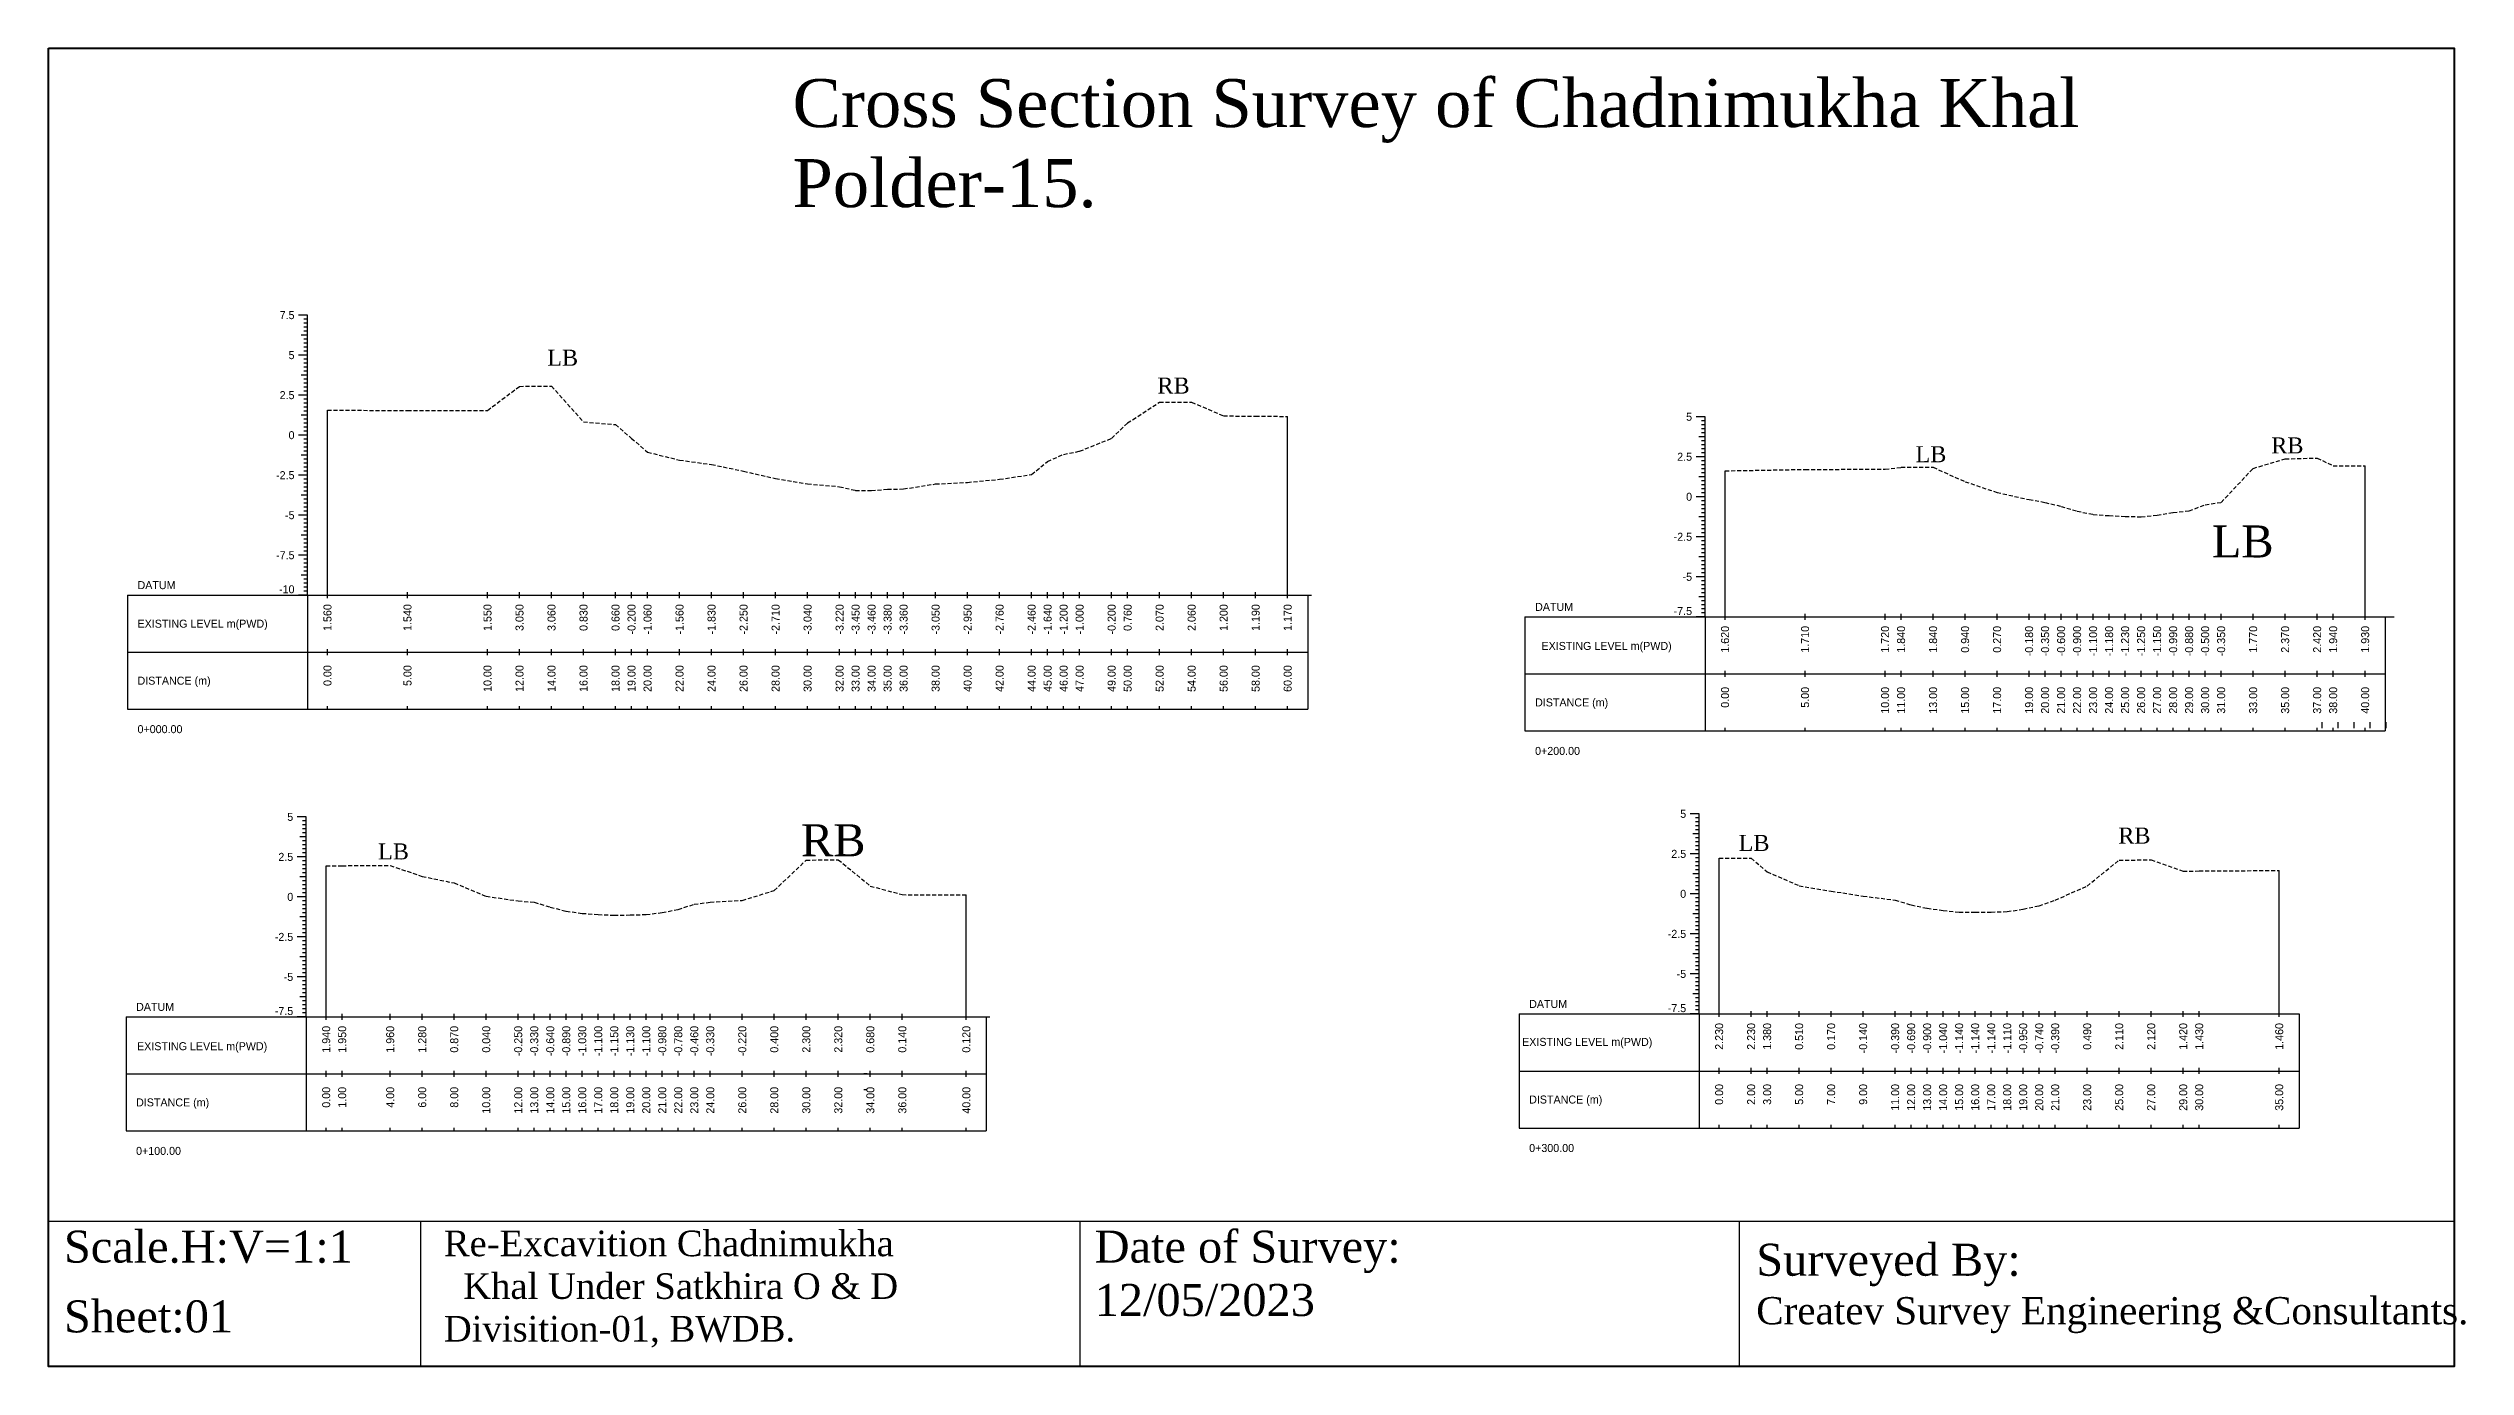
# Model space of a CAD drawing. Header units: inches. Extents: x 3247 to 4722, y -1199 to -293.
# Drawn here: x 3246.5 to 3397.6, y -781.3 to -698.9 of the extents above; entities that cross this region are included whole.
import ezdxf
from ezdxf.enums import TextEntityAlignment as Align

# ---------------------------------------------------------------- set-up
doc = ezdxf.new("R2010")
doc.units = ezdxf.units.IN
doc.header["$MEASUREMENT"] = 0
doc.linetypes.add('HIDDEN', pattern=[0.375, 0.25, -0.125])
doc.layers.add('CS_Drawing', color=7, linetype='Continuous')
doc.layers.add('GL', color=3, linetype='HIDDEN')
doc.styles.add('romans', font='romans.shx')

msp = doc.modelspace()

# ---------------------------------------------------------------- linework, layer by layer
at = {"color": 4, "lineweight": 40}
msp.add_lwpolyline([(3246.52, -698.93), (3396.86, -698.93), (3396.86, -781.3), (3246.52, -781.3)], close=True, dxfattribs=at)
for points in [[(3396.86, -698.93), (3396.86, -781.3)], [(3246.52, -772.22), (3396.86, -772.22)], [(3246.52, -772.22), (3246.52, -781.3)], [(3269.77, -772.22), (3269.77, -781.3)], [(3310.97, -772.22), (3310.97, -781.3)], [(3352.17, -772.22), (3352.17, -781.3)]]:
    msp.add_lwpolyline(points)
at = {"layer": 'CS_Drawing'}
for p, q in [((3262.71, -715.6), (3262.15, -715.6)), ((3262.71, -715.6), (3262.32, -715.6)), ((3262.71, -715.6), (3262.49, -715.6)), ((3262.71, -715.85), (3262.49, -715.85)), ((3262.71, -733.1), (3262.71, -715.6)), ((3262.71, -716.85), (3262.32, -716.85)), ((3262.71, -716.1), (3262.49, -716.1)), ((3262.71, -716.35), (3262.49, -716.35)), ((3262.71, -716.6), (3262.49, -716.6)), ((3262.71, -716.85), (3262.49, -716.85)), ((3262.71, -717.1), (3262.49, -717.1)), ((3262.71, -717.35), (3262.49, -717.35)), ((3262.71, -718.1), (3262.15, -718.1)), ((3262.71, -718.1), (3262.32, -718.1)), ((3262.71, -717.6), (3262.49, -717.6)), ((3262.71, -717.85), (3262.49, -717.85)), ((3262.71, -718.1), (3262.49, -718.1)), ((3262.71, -718.35), (3262.49, -718.35)), ((3262.71, -718.6), (3262.49, -718.6)), ((3262.71, -718.85), (3262.49, -718.85)), ((3262.71, -719.35), (3262.32, -719.35)), ((3262.71, -719.1), (3262.49, -719.1)), ((3262.71, -719.35), (3262.49, -719.35)), ((3262.71, -719.6), (3262.49, -719.6)), ((3262.71, -719.85), (3262.49, -719.85)), ((3262.71, -720.1), (3262.49, -720.1)), ((3262.71, -720.35), (3262.49, -720.35)), ((3262.71, -720.6), (3262.15, -720.6)), ((3262.71, -720.6), (3262.32, -720.6)), ((3262.71, -721.85), (3262.32, -721.85)), ((3262.71, -720.6), (3262.49, -720.6)), ((3262.71, -720.85), (3262.49, -720.85)), ((3262.71, -721.1), (3262.49, -721.1)), ((3262.71, -721.35), (3262.49, -721.35)), ((3262.71, -721.6), (3262.49, -721.6)), ((3262.71, -721.85), (3262.49, -721.85)), ((3263.96, -733.1), (3263.96, -721.54)), ((3323.96, -733.1), (3323.96, -721.93)), ((3350.04, -721.95), (3349.48, -721.95)), ((3350.04, -721.95), (3349.65, -721.95)), ((3350.04, -721.95), (3349.82, -721.95)), ((3350.04, -734.45), (3350.04, -721.95)), ((3262.71, -723.1), (3262.15, -723.1)), ((3262.71, -723.1), (3262.32, -723.1)), ((3262.71, -722.1), (3262.49, -722.1)), ((3262.71, -722.35), (3262.49, -722.35)), ((3262.71, -722.6), (3262.49, -722.6)), ((3262.71, -722.85), (3262.49, -722.85)), ((3262.71, -723.1), (3262.49, -723.1)), ((3262.71, -723.35), (3262.49, -723.35)), ((3350.04, -723.2), (3349.65, -723.2)), ((3350.04, -722.2), (3349.82, -722.2)), ((3350.04, -722.45), (3349.82, -722.45)), ((3350.04, -722.7), (3349.82, -722.7)), ((3350.04, -722.95), (3349.82, -722.95)), ((3350.04, -723.2), (3349.82, -723.2)), ((3350.04, -723.45), (3349.82, -723.45)), ((3262.71, -724.35), (3262.32, -724.35)), ((3262.71, -723.6), (3262.49, -723.6)), ((3262.71, -723.85), (3262.49, -723.85)), ((3262.71, -724.1), (3262.49, -724.1)), ((3262.71, -724.35), (3262.49, -724.35)), ((3262.71, -724.6), (3262.49, -724.6)), ((3262.71, -724.85), (3262.49, -724.85)), ((3350.04, -724.45), (3349.48, -724.45)), ((3350.04, -724.45), (3349.65, -724.45)), ((3350.04, -723.7), (3349.82, -723.7)), ((3350.04, -723.95), (3349.82, -723.95)), ((3350.04, -724.2), (3349.82, -724.2)), ((3350.04, -724.45), (3349.82, -724.45)), ((3350.04, -724.7), (3349.82, -724.7)), ((3350.04, -724.95), (3349.82, -724.95)), ((3391.29, -734.45), (3391.29, -725.02)), ((3262.71, -725.6), (3262.15, -725.6)), ((3262.71, -725.6), (3262.32, -725.6)), ((3262.71, -725.1), (3262.49, -725.1)), ((3262.71, -725.35), (3262.49, -725.35)), ((3262.71, -725.6), (3262.49, -725.6)), ((3262.71, -725.85), (3262.49, -725.85)), ((3262.71, -726.1), (3262.49, -726.1)), ((3262.71, -726.35), (3262.49, -726.35)), ((3350.04, -725.7), (3349.65, -725.7)), ((3350.04, -725.2), (3349.82, -725.2)), ((3350.04, -725.45), (3349.82, -725.45)), ((3350.04, -725.7), (3349.82, -725.7)), ((3350.04, -725.95), (3349.82, -725.95)), ((3350.04, -726.2), (3349.82, -726.2)), ((3350.04, -726.45), (3349.82, -726.45)), ((3351.29, -734.45), (3351.29, -725.33)), ((3262.71, -726.85), (3262.32, -726.85)), ((3262.71, -726.6), (3262.49, -726.6)), ((3262.71, -726.85), (3262.49, -726.85)), ((3262.71, -727.1), (3262.49, -727.1)), ((3262.71, -727.35), (3262.49, -727.35)), ((3262.71, -727.6), (3262.49, -727.6)), ((3262.71, -727.85), (3262.49, -727.85)), ((3350.04, -726.95), (3349.48, -726.95)), ((3350.04, -726.95), (3349.65, -726.95)), ((3350.04, -726.7), (3349.82, -726.7)), ((3350.04, -726.95), (3349.82, -726.95)), ((3350.04, -727.2), (3349.82, -727.2)), ((3350.04, -727.45), (3349.82, -727.45)), ((3350.04, -727.7), (3349.82, -727.7)), ((3350.04, -727.95), (3349.82, -727.95)), ((3262.71, -728.1), (3262.15, -728.1)), ((3262.71, -728.1), (3262.32, -728.1)), ((3262.71, -729.35), (3262.32, -729.35)), ((3262.71, -728.1), (3262.49, -728.1)), ((3262.71, -728.35), (3262.49, -728.35)), ((3262.71, -728.6), (3262.49, -728.6)), ((3262.71, -728.85), (3262.49, -728.85)), ((3262.71, -729.1), (3262.49, -729.1)), ((3262.71, -729.35), (3262.49, -729.35)), ((3350.04, -729.45), (3349.48, -729.45)), ((3350.04, -728.2), (3349.65, -728.2)), ((3350.04, -729.45), (3349.65, -729.45)), ((3350.04, -728.2), (3349.82, -728.2)), ((3350.04, -728.45), (3349.82, -728.45)), ((3350.04, -728.7), (3349.82, -728.7)), ((3350.04, -728.95), (3349.82, -728.95)), ((3350.04, -729.2), (3349.82, -729.2)), ((3350.04, -729.45), (3349.82, -729.45)), ((3262.71, -730.6), (3262.15, -730.6)), ((3262.71, -730.6), (3262.32, -730.6)), ((3262.71, -729.6), (3262.49, -729.6)), ((3262.71, -729.85), (3262.49, -729.85)), ((3262.71, -730.1), (3262.49, -730.1)), ((3262.71, -730.35), (3262.49, -730.35)), ((3262.71, -730.6), (3262.49, -730.6)), ((3262.71, -730.85), (3262.49, -730.85)), ((3350.04, -730.7), (3349.65, -730.7)), ((3350.04, -729.7), (3349.82, -729.7)), ((3350.04, -729.95), (3349.82, -729.95)), ((3350.04, -730.2), (3349.82, -730.2)), ((3350.04, -730.45), (3349.82, -730.45)), ((3350.04, -730.7), (3349.82, -730.7)), ((3350.04, -730.95), (3349.82, -730.95)), ((3262.71, -731.85), (3262.32, -731.85)), ((3262.71, -731.1), (3262.49, -731.1)), ((3262.71, -731.35), (3262.49, -731.35)), ((3262.71, -731.6), (3262.49, -731.6)), ((3262.71, -731.85), (3262.49, -731.85)), ((3262.71, -732.1), (3262.49, -732.1)), ((3262.71, -732.35), (3262.49, -732.35)), ((3262.71, -732.6), (3262.49, -732.6)), ((3350.04, -731.95), (3349.48, -731.95)), ((3350.04, -731.95), (3349.65, -731.95)), ((3350.04, -731.2), (3349.82, -731.2)), ((3350.04, -731.45), (3349.82, -731.45)), ((3350.04, -731.7), (3349.82, -731.7)), ((3350.04, -731.95), (3349.82, -731.95)), ((3350.04, -732.2), (3349.82, -732.2)), ((3350.04, -732.45), (3349.82, -732.45)), ((3251.46, -733.1), (3262.71, -733.1)), ((3251.46, -733.1), (3251.46, -740.22)), ((3262.71, -733.1), (3262.15, -733.1)), ((3262.71, -733.1), (3262.32, -733.1)), ((3262.71, -732.85), (3262.49, -732.85)), ((3262.71, -733.1), (3262.49, -733.1)), ((3262.71, -733.1), (3325.21, -733.1)), ((3262.71, -733.1), (3262.71, -740.22)), ((3263.96, -733.28), (3263.96, -732.91)), ((3268.96, -733.28), (3268.96, -732.91)), ((3273.96, -733.28), (3273.96, -732.91)), ((3275.96, -733.28), (3275.96, -732.91)), ((3277.96, -733.28), (3277.96, -732.91)), ((3279.96, -733.28), (3279.96, -732.91)), ((3281.96, -733.28), (3281.96, -732.91)), ((3282.96, -733.28), (3282.96, -732.91)), ((3283.96, -733.28), (3283.96, -732.91)), ((3285.96, -733.28), (3285.96, -732.91)), ((3287.96, -733.28), (3287.96, -732.91)), ((3289.96, -733.28), (3289.96, -732.91)), ((3291.96, -733.28), (3291.96, -732.91)), ((3293.96, -733.28), (3293.96, -732.91)), ((3295.96, -733.28), (3295.96, -732.91)), ((3296.96, -733.28), (3296.96, -732.91)), ((3297.96, -733.28), (3297.96, -732.91)), ((3298.96, -733.28), (3298.96, -732.91)), ((3299.96, -733.28), (3299.96, -732.91)), ((3301.96, -733.28), (3301.96, -732.91)), ((3303.96, -733.28), (3303.96, -732.91)), ((3305.96, -733.28), (3305.96, -732.91)), ((3307.96, -733.28), (3307.96, -732.91)), ((3308.96, -733.28), (3308.96, -732.91)), ((3309.96, -733.28), (3309.96, -732.91)), ((3310.96, -733.28), (3310.96, -732.91)), ((3312.96, -733.28), (3312.96, -732.91)), ((3313.96, -733.28), (3313.96, -732.91)), ((3315.96, -733.28), (3315.96, -732.91)), ((3317.96, -733.28), (3317.96, -732.91)), ((3319.96, -733.28), (3319.96, -732.91)), ((3321.96, -733.28), (3321.96, -732.91)), ((3323.96, -733.28), (3323.96, -732.91)), ((3325.21, -733.1), (3325.44, -733.1)), ((3325.21, -733.1), (3325.21, -740.22)), ((3350.04, -733.2), (3349.65, -733.2)), ((3350.04, -732.7), (3349.82, -732.7)), ((3350.04, -732.95), (3349.82, -732.95)), ((3350.04, -733.2), (3349.82, -733.2)), ((3350.04, -733.45), (3349.82, -733.45)), ((3350.04, -733.7), (3349.82, -733.7)), ((3350.04, -733.95), (3349.82, -733.95)), ((3338.79, -734.45), (3350.04, -734.45)), ((3338.79, -734.45), (3338.79, -741.58)), ((3350.04, -734.45), (3349.48, -734.45)), ((3350.04, -734.45), (3349.65, -734.45)), ((3350.04, -734.2), (3349.82, -734.2)), ((3350.04, -734.45), (3349.82, -734.45)), ((3350.04, -734.45), (3392.54, -734.45)), ((3350.04, -734.45), (3350.04, -741.58)), ((3351.29, -734.64), (3351.29, -734.27)), ((3356.29, -734.64), (3356.29, -734.27)), ((3361.29, -734.64), (3361.29, -734.27)), ((3362.29, -734.64), (3362.29, -734.27)), ((3364.29, -734.64), (3364.29, -734.27)), ((3366.29, -734.64), (3366.29, -734.27)), ((3368.29, -734.64), (3368.29, -734.27)), ((3370.29, -734.64), (3370.29, -734.27)), ((3371.29, -734.64), (3371.29, -734.27)), ((3372.29, -734.64), (3372.29, -734.27)), ((3373.29, -734.64), (3373.29, -734.27)), ((3374.29, -734.64), (3374.29, -734.27)), ((3375.29, -734.64), (3375.29, -734.27)), ((3376.29, -734.64), (3376.29, -734.27)), ((3377.29, -734.64), (3377.29, -734.27)), ((3378.29, -734.64), (3378.29, -734.27)), ((3379.29, -734.64), (3379.29, -734.27)), ((3380.29, -734.64), (3380.29, -734.27)), ((3381.29, -734.64), (3381.29, -734.27)), ((3382.29, -734.64), (3382.29, -734.27)), ((3384.29, -734.64), (3384.29, -734.27)), ((3386.29, -734.64), (3386.29, -734.27)), ((3388.29, -734.64), (3388.29, -734.27)), ((3389.29, -734.64), (3389.29, -734.27)), ((3391.29, -734.64), (3391.29, -734.27)), ((3392.54, -734.45), (3393.11, -734.45)), ((3392.54, -734.45), (3392.94, -734.45)), ((3392.54, -734.45), (3392.77, -734.45)), ((3392.54, -734.45), (3392.54, -741.58)), ((3251.46, -736.66), (3262.71, -736.66)), ((3262.71, -736.66), (3325.21, -736.66)), ((3262.71, -736.66), (3325.21, -736.66)), ((3263.96, -736.85), (3263.96, -736.47)), ((3268.96, -736.85), (3268.96, -736.47)), ((3273.96, -736.85), (3273.96, -736.47)), ((3275.96, -736.85), (3275.96, -736.47)), ((3277.96, -736.85), (3277.96, -736.47)), ((3279.96, -736.85), (3279.96, -736.47)), ((3281.96, -736.85), (3281.96, -736.47)), ((3282.96, -736.85), (3282.96, -736.47)), ((3283.96, -736.85), (3283.96, -736.47)), ((3285.96, -736.85), (3285.96, -736.47)), ((3287.96, -736.85), (3287.96, -736.47)), ((3289.96, -736.85), (3289.96, -736.47)), ((3291.96, -736.85), (3291.96, -736.47)), ((3293.96, -736.85), (3293.96, -736.47)), ((3295.96, -736.85), (3295.96, -736.47)), ((3296.96, -736.85), (3296.96, -736.47)), ((3297.96, -736.85), (3297.96, -736.47)), ((3298.96, -736.85), (3298.96, -736.47)), ((3299.96, -736.85), (3299.96, -736.47)), ((3301.96, -736.85), (3301.96, -736.47)), ((3303.96, -736.85), (3303.96, -736.47)), ((3305.96, -736.85), (3305.96, -736.47)), ((3307.96, -736.85), (3307.96, -736.47)), ((3308.96, -736.85), (3308.96, -736.47)), ((3309.96, -736.85), (3309.96, -736.47)), ((3310.96, -736.85), (3310.96, -736.47)), ((3312.96, -736.85), (3312.96, -736.47)), ((3313.96, -736.85), (3313.96, -736.47)), ((3315.96, -736.85), (3315.96, -736.47)), ((3317.96, -736.85), (3317.96, -736.47)), ((3319.96, -736.85), (3319.96, -736.47)), ((3321.96, -736.85), (3321.96, -736.47)), ((3323.96, -736.85), (3323.96, -736.47)), ((3338.79, -738.02), (3350.04, -738.02)), ((3350.04, -738.02), (3392.54, -738.02)), ((3350.04, -738.02), (3392.54, -738.02)), ((3351.29, -738.2), (3351.29, -737.83)), ((3356.29, -738.2), (3356.29, -737.83)), ((3361.29, -738.2), (3361.29, -737.83)), ((3362.29, -738.2), (3362.29, -737.83)), ((3364.29, -738.2), (3364.29, -737.83)), ((3366.29, -738.2), (3366.29, -737.83)), ((3368.29, -738.2), (3368.29, -737.83)), ((3370.29, -738.2), (3370.29, -737.83)), ((3371.29, -738.2), (3371.29, -737.83)), ((3372.29, -738.2), (3372.29, -737.83)), ((3373.29, -738.2), (3373.29, -737.83)), ((3374.29, -738.2), (3374.29, -737.83)), ((3375.29, -738.2), (3375.29, -737.83)), ((3376.29, -738.2), (3376.29, -737.83)), ((3377.29, -738.2), (3377.29, -737.83)), ((3378.29, -738.2), (3378.29, -737.83)), ((3379.29, -738.2), (3379.29, -737.83)), ((3380.29, -738.2), (3380.29, -737.83)), ((3381.29, -738.2), (3381.29, -737.83)), ((3382.29, -738.2), (3382.29, -737.83)), ((3384.29, -738.2), (3384.29, -737.83)), ((3386.29, -738.2), (3386.29, -737.83)), ((3388.29, -738.2), (3388.29, -737.83)), ((3389.29, -738.2), (3389.29, -737.83)), ((3391.29, -738.2), (3391.29, -737.83)), ((3263.96, -740.22), (3263.96, -740.03)), ((3268.96, -740.22), (3268.96, -740.03)), ((3273.96, -740.22), (3273.96, -740.03)), ((3275.96, -740.22), (3275.96, -740.03)), ((3277.96, -740.22), (3277.96, -740.03)), ((3279.96, -740.22), (3279.96, -740.03)), ((3281.96, -740.22), (3281.96, -740.03)), ((3282.96, -740.22), (3282.96, -740.03)), ((3283.96, -740.22), (3283.96, -740.03)), ((3285.96, -740.22), (3285.96, -740.03)), ((3287.96, -740.22), (3287.96, -740.03)), ((3289.96, -740.22), (3289.96, -740.03)), ((3291.96, -740.22), (3291.96, -740.03)), ((3293.96, -740.22), (3293.96, -740.03)), ((3295.96, -740.22), (3295.96, -740.03)), ((3296.96, -740.22), (3296.96, -740.03)), ((3297.96, -740.22), (3297.96, -740.03)), ((3298.96, -740.22), (3298.96, -740.03)), ((3299.96, -740.22), (3299.96, -740.03)), ((3301.96, -740.22), (3301.96, -740.03)), ((3303.96, -740.22), (3303.96, -740.03)), ((3305.96, -740.22), (3305.96, -740.03)), ((3307.96, -740.22), (3307.96, -740.03)), ((3308.96, -740.22), (3308.96, -740.03)), ((3309.96, -740.22), (3309.96, -740.03)), ((3310.96, -740.22), (3310.96, -740.03)), ((3312.96, -740.22), (3312.96, -740.03)), ((3313.96, -740.22), (3313.96, -740.03)), ((3315.96, -740.22), (3315.96, -740.03)), ((3317.96, -740.22), (3317.96, -740.03)), ((3319.96, -740.22), (3319.96, -740.03)), ((3321.96, -740.22), (3321.96, -740.03)), ((3323.96, -740.22), (3323.96, -740.03)), ((3251.46, -740.22), (3262.71, -740.22)), ((3262.71, -740.22), (3325.21, -740.22)), ((3338.79, -741.58), (3350.04, -741.58)), ((3350.04, -741.58), (3392.54, -741.58)), ((3351.29, -741.58), (3351.29, -741.39)), ((3356.29, -741.58), (3356.29, -741.39)), ((3361.29, -741.58), (3361.29, -741.39)), ((3362.29, -741.58), (3362.29, -741.39)), ((3364.29, -741.58), (3364.29, -741.39)), ((3366.29, -741.58), (3366.29, -741.39)), ((3368.29, -741.58), (3368.29, -741.39)), ((3370.29, -741.58), (3370.29, -741.39)), ((3371.29, -741.58), (3371.29, -741.39)), ((3372.29, -741.58), (3372.29, -741.39)), ((3373.29, -741.58), (3373.29, -741.39)), ((3374.29, -741.58), (3374.29, -741.39)), ((3375.29, -741.58), (3375.29, -741.39)), ((3376.29, -741.58), (3376.29, -741.39)), ((3377.29, -741.58), (3377.29, -741.39)), ((3378.29, -741.58), (3378.29, -741.39)), ((3379.29, -741.58), (3379.29, -741.39)), ((3380.29, -741.58), (3380.29, -741.39)), ((3381.29, -741.58), (3381.29, -741.39)), ((3382.29, -741.58), (3382.29, -741.39)), ((3384.29, -741.58), (3384.29, -741.39)), ((3386.29, -741.58), (3386.29, -741.39)), ((3388.29, -741.58), (3388.29, -741.39)), ((3388.6, -741.4), (3388.6, -741.03)), ((3389.29, -741.58), (3389.29, -741.39)), ((3389.6, -741.4), (3389.6, -741.03)), ((3390.6, -741.4), (3390.6, -741.03)), ((3391.29, -741.58), (3391.29, -741.39)), ((3391.6, -741.4), (3391.6, -741.03)), ((3392.6, -741.4), (3392.6, -741.03)), ((3262.63, -746.95), (3262.07, -746.95)), ((3262.63, -746.95), (3262.23, -746.95)), ((3262.63, -746.95), (3262.4, -746.95)), ((3262.63, -747.2), (3262.4, -747.2)), ((3262.63, -747.45), (3262.4, -747.45)), ((3262.63, -747.7), (3262.4, -747.7)), ((3262.63, -759.45), (3262.63, -746.95)), ((3349.67, -746.76), (3349.11, -746.76)), ((3349.67, -746.76), (3349.28, -746.76)), ((3349.67, -746.76), (3349.45, -746.76)), ((3349.67, -747.01), (3349.45, -747.01)), ((3349.67, -747.26), (3349.45, -747.26)), ((3349.67, -747.51), (3349.45, -747.51)), ((3349.67, -759.26), (3349.67, -746.76)), ((3262.63, -748.2), (3262.23, -748.2)), ((3262.63, -747.95), (3262.4, -747.95)), ((3262.63, -748.2), (3262.4, -748.2)), ((3262.63, -748.45), (3262.4, -748.45)), ((3262.63, -748.7), (3262.4, -748.7)), ((3262.63, -748.95), (3262.4, -748.95)), ((3262.63, -749.2), (3262.4, -749.2)), ((3349.67, -748.01), (3349.28, -748.01)), ((3349.67, -747.76), (3349.45, -747.76)), ((3349.67, -748.01), (3349.45, -748.01)), ((3349.67, -748.26), (3349.45, -748.26)), ((3349.67, -748.51), (3349.45, -748.51)), ((3349.67, -748.76), (3349.45, -748.76)), ((3349.67, -749.01), (3349.45, -749.01)), ((3262.63, -749.45), (3262.07, -749.45)), ((3262.63, -749.45), (3262.23, -749.45)), ((3262.63, -750.7), (3262.23, -750.7)), ((3262.63, -749.45), (3262.4, -749.45)), ((3262.63, -749.7), (3262.4, -749.7)), ((3262.63, -749.95), (3262.4, -749.95)), ((3262.63, -750.2), (3262.4, -750.2)), ((3262.63, -750.45), (3262.4, -750.45)), ((3262.63, -750.7), (3262.4, -750.7)), ((3263.88, -759.45), (3263.88, -750.01)), ((3349.67, -749.26), (3349.11, -749.26)), ((3349.67, -749.26), (3349.28, -749.26)), ((3349.67, -750.51), (3349.28, -750.51)), ((3349.67, -749.26), (3349.45, -749.26)), ((3349.67, -749.51), (3349.45, -749.51)), ((3349.67, -749.76), (3349.45, -749.76)), ((3349.67, -750.01), (3349.45, -750.01)), ((3349.67, -750.26), (3349.45, -750.26)), ((3349.67, -750.51), (3349.45, -750.51)), ((3350.92, -759.26), (3350.92, -749.53)), ((3385.92, -759.26), (3385.92, -750.3)), ((3262.63, -751.95), (3262.07, -751.95)), ((3262.63, -751.95), (3262.23, -751.95)), ((3262.63, -750.95), (3262.4, -750.95)), ((3262.63, -751.2), (3262.4, -751.2)), ((3262.63, -751.45), (3262.4, -751.45)), ((3262.63, -751.7), (3262.4, -751.7)), ((3262.63, -751.95), (3262.4, -751.95)), ((3262.63, -752.2), (3262.4, -752.2)), ((3303.88, -759.45), (3303.88, -751.83)), ((3349.67, -751.76), (3349.11, -751.76)), ((3349.67, -751.76), (3349.28, -751.76)), ((3349.67, -750.76), (3349.45, -750.76)), ((3349.67, -751.01), (3349.45, -751.01)), ((3349.67, -751.26), (3349.45, -751.26)), ((3349.67, -751.51), (3349.45, -751.51)), ((3349.67, -751.76), (3349.45, -751.76)), ((3349.67, -752.01), (3349.45, -752.01)), ((3262.63, -753.2), (3262.23, -753.2)), ((3262.63, -752.45), (3262.4, -752.45)), ((3262.63, -752.7), (3262.4, -752.7)), ((3262.63, -752.95), (3262.4, -752.95)), ((3262.63, -753.2), (3262.4, -753.2)), ((3262.63, -753.45), (3262.4, -753.45)), ((3262.63, -753.7), (3262.4, -753.7)), ((3349.67, -753.01), (3349.28, -753.01)), ((3349.67, -752.26), (3349.45, -752.26)), ((3349.67, -752.51), (3349.45, -752.51)), ((3349.67, -752.76), (3349.45, -752.76)), ((3349.67, -753.01), (3349.45, -753.01)), ((3349.67, -753.26), (3349.45, -753.26)), ((3349.67, -753.51), (3349.45, -753.51)), ((3262.63, -754.45), (3262.07, -754.45)), ((3262.63, -754.45), (3262.23, -754.45)), ((3262.63, -753.95), (3262.4, -753.95)), ((3262.63, -754.2), (3262.4, -754.2)), ((3262.63, -754.45), (3262.4, -754.45)), ((3262.63, -754.7), (3262.4, -754.7)), ((3262.63, -754.95), (3262.4, -754.95)), ((3262.63, -755.2), (3262.4, -755.2)), ((3349.67, -754.26), (3349.11, -754.26)), ((3349.67, -754.26), (3349.28, -754.26)), ((3349.67, -753.76), (3349.45, -753.76)), ((3349.67, -754.01), (3349.45, -754.01)), ((3349.67, -754.26), (3349.45, -754.26)), ((3349.67, -754.51), (3349.45, -754.51)), ((3349.67, -754.76), (3349.45, -754.76)), ((3349.67, -755.01), (3349.45, -755.01)), ((3262.63, -755.7), (3262.23, -755.7)), ((3262.63, -755.45), (3262.4, -755.45)), ((3262.63, -755.7), (3262.4, -755.7)), ((3262.63, -755.95), (3262.4, -755.95)), ((3262.63, -756.2), (3262.4, -756.2)), ((3262.63, -756.45), (3262.4, -756.45)), ((3262.63, -756.7), (3262.4, -756.7)), ((3349.67, -756.76), (3349.11, -756.76)), ((3349.67, -755.51), (3349.28, -755.51)), ((3349.67, -756.76), (3349.28, -756.76)), ((3349.67, -755.26), (3349.45, -755.26)), ((3349.67, -755.51), (3349.45, -755.51)), ((3349.67, -755.76), (3349.45, -755.76)), ((3349.67, -756.01), (3349.45, -756.01)), ((3349.67, -756.26), (3349.45, -756.26)), ((3349.67, -756.51), (3349.45, -756.51)), ((3349.67, -756.76), (3349.45, -756.76)), ((3262.63, -756.95), (3262.07, -756.95)), ((3262.63, -756.95), (3262.23, -756.95)), ((3262.63, -758.2), (3262.23, -758.2)), ((3262.63, -756.95), (3262.4, -756.95)), ((3262.63, -757.2), (3262.4, -757.2)), ((3262.63, -757.45), (3262.4, -757.45)), ((3262.63, -757.7), (3262.4, -757.7)), ((3262.63, -757.95), (3262.4, -757.95)), ((3262.63, -758.2), (3262.4, -758.2)), ((3349.67, -758.01), (3349.28, -758.01)), ((3349.67, -757.01), (3349.45, -757.01)), ((3349.67, -757.26), (3349.45, -757.26)), ((3349.67, -757.51), (3349.45, -757.51)), ((3349.67, -757.76), (3349.45, -757.76)), ((3349.67, -758.01), (3349.45, -758.01)), ((3349.67, -758.26), (3349.45, -758.26)), ((3251.38, -759.45), (3262.63, -759.45)), ((3251.38, -759.45), (3251.38, -766.57)), ((3262.63, -759.45), (3262.07, -759.45)), ((3262.63, -759.45), (3262.23, -759.45)), ((3262.63, -758.45), (3262.4, -758.45)), ((3262.63, -758.7), (3262.4, -758.7)), ((3262.63, -758.95), (3262.4, -758.95)), ((3262.63, -759.2), (3262.4, -759.2)), ((3262.63, -759.45), (3262.4, -759.45)), ((3262.63, -759.45), (3305.13, -759.45)), ((3262.63, -759.45), (3262.63, -766.57)), ((3263.88, -759.63), (3263.88, -759.26)), ((3264.88, -759.63), (3264.88, -759.26)), ((3267.88, -759.63), (3267.88, -759.26)), ((3269.88, -759.63), (3269.88, -759.26)), ((3271.88, -759.63), (3271.88, -759.26)), ((3273.88, -759.63), (3273.88, -759.26)), ((3275.88, -759.63), (3275.88, -759.26)), ((3276.88, -759.63), (3276.88, -759.26)), ((3277.88, -759.63), (3277.88, -759.26)), ((3278.88, -759.63), (3278.88, -759.26)), ((3279.88, -759.63), (3279.88, -759.26)), ((3280.88, -759.63), (3280.88, -759.26)), ((3281.88, -759.63), (3281.88, -759.26)), ((3282.88, -759.63), (3282.88, -759.26)), ((3283.88, -759.63), (3283.88, -759.26)), ((3284.88, -759.63), (3284.88, -759.26)), ((3285.88, -759.63), (3285.88, -759.26)), ((3286.88, -759.63), (3286.88, -759.26)), ((3287.88, -759.63), (3287.88, -759.26)), ((3289.88, -759.63), (3289.88, -759.26)), ((3291.88, -759.63), (3291.88, -759.26)), ((3293.88, -759.63), (3293.88, -759.26)), ((3295.88, -759.63), (3295.88, -759.26)), ((3297.88, -759.63), (3297.88, -759.26)), ((3299.88, -759.63), (3299.88, -759.26)), ((3303.88, -759.63), (3303.88, -759.26)), ((3305.13, -759.45), (3305.35, -759.45)), ((3305.13, -759.45), (3305.13, -766.57)), ((3338.42, -759.26), (3349.67, -759.26)), ((3338.42, -759.26), (3338.42, -766.39)), ((3349.67, -759.26), (3349.11, -759.26)), ((3349.67, -759.26), (3349.28, -759.26)), ((3349.67, -758.51), (3349.45, -758.51)), ((3349.67, -758.76), (3349.45, -758.76)), ((3349.67, -759.01), (3349.45, -759.01)), ((3349.67, -759.26), (3349.45, -759.26)), ((3349.67, -759.26), (3387.17, -759.26)), ((3349.67, -759.26), (3349.67, -766.39)), ((3350.92, -759.45), (3350.92, -759.08)), ((3352.92, -759.45), (3352.92, -759.08)), ((3353.92, -759.45), (3353.92, -759.08)), ((3355.92, -759.45), (3355.92, -759.08)), ((3357.92, -759.45), (3357.92, -759.08)), ((3359.92, -759.45), (3359.92, -759.08)), ((3361.92, -759.45), (3361.92, -759.08)), ((3362.92, -759.45), (3362.92, -759.08)), ((3363.92, -759.45), (3363.92, -759.08)), ((3364.92, -759.45), (3364.92, -759.08)), ((3365.92, -759.45), (3365.92, -759.08)), ((3366.92, -759.45), (3366.92, -759.08)), ((3367.92, -759.45), (3367.92, -759.08)), ((3368.92, -759.45), (3368.92, -759.08)), ((3369.92, -759.45), (3369.92, -759.08)), ((3370.92, -759.45), (3370.92, -759.08)), ((3371.92, -759.45), (3371.92, -759.08)), ((3373.92, -759.45), (3373.92, -759.08)), ((3375.92, -759.45), (3375.92, -759.08)), ((3377.92, -759.45), (3377.92, -759.08)), ((3379.92, -759.45), (3379.92, -759.08)), ((3380.92, -759.45), (3380.92, -759.08)), ((3385.92, -759.45), (3385.92, -759.08)), ((3387.17, -759.26), (3387.17, -766.39)), ((3350.92, -763.01), (3350.92, -762.64)), ((3352.92, -763.01), (3352.92, -762.64)), ((3353.92, -763.01), (3353.92, -762.64)), ((3355.92, -763.01), (3355.92, -762.64)), ((3357.92, -763.01), (3357.92, -762.64)), ((3359.92, -763.01), (3359.92, -762.64)), ((3361.92, -763.01), (3361.92, -762.64)), ((3362.92, -763.01), (3362.92, -762.64)), ((3363.92, -763.01), (3363.92, -762.64)), ((3364.92, -763.01), (3364.92, -762.64)), ((3365.92, -763.01), (3365.92, -762.64)), ((3366.92, -763.01), (3366.92, -762.64)), ((3367.92, -763.01), (3367.92, -762.64)), ((3368.92, -763.01), (3368.92, -762.64)), ((3369.92, -763.01), (3369.92, -762.64)), ((3370.92, -763.01), (3370.92, -762.64)), ((3371.92, -763.01), (3371.92, -762.64)), ((3373.92, -763.01), (3373.92, -762.64)), ((3375.92, -763.01), (3375.92, -762.64)), ((3377.92, -763.01), (3377.92, -762.64)), ((3379.92, -763.01), (3379.92, -762.64)), ((3380.92, -763.01), (3380.92, -762.64)), ((3385.92, -763.01), (3385.92, -762.64)), ((3251.38, -763.01), (3262.63, -763.01)), ((3262.63, -763.01), (3305.13, -763.01)), ((3262.63, -763.01), (3305.13, -763.01)), ((3263.88, -763.2), (3263.88, -762.82)), ((3264.88, -763.2), (3264.88, -762.82)), ((3267.88, -763.2), (3267.88, -762.82)), ((3269.88, -763.2), (3269.88, -762.82)), ((3271.88, -763.2), (3271.88, -762.82)), ((3273.88, -763.2), (3273.88, -762.82)), ((3275.88, -763.2), (3275.88, -762.82)), ((3276.88, -763.2), (3276.88, -762.82)), ((3277.88, -763.2), (3277.88, -762.82)), ((3278.88, -763.2), (3278.88, -762.82)), ((3279.88, -763.2), (3279.88, -762.82)), ((3280.88, -763.2), (3280.88, -762.82)), ((3281.88, -763.2), (3281.88, -762.82)), ((3282.88, -763.2), (3282.88, -762.82)), ((3283.88, -763.2), (3283.88, -762.82)), ((3284.88, -763.2), (3284.88, -762.82)), ((3285.88, -763.2), (3285.88, -762.82)), ((3286.88, -763.2), (3286.88, -762.82)), ((3287.88, -763.2), (3287.88, -762.82)), ((3289.88, -763.2), (3289.88, -762.82)), ((3291.88, -763.2), (3291.88, -762.82)), ((3293.88, -763.2), (3293.88, -762.82)), ((3295.88, -763.2), (3295.88, -762.82)), ((3297.69, -763.01), (3297.47, -763.01)), ((3297.69, -764.01), (3297.47, -764.01)), ((3297.88, -763.2), (3297.88, -762.82)), ((3299.88, -763.2), (3299.88, -762.82)), ((3303.88, -763.2), (3303.88, -762.82)), ((3338.42, -762.83), (3349.67, -762.83)), ((3349.67, -762.83), (3387.17, -762.83)), ((3349.67, -762.83), (3387.17, -762.83)), ((3251.38, -766.57), (3262.63, -766.57)), ((3262.63, -766.57), (3305.13, -766.57)), ((3263.88, -766.57), (3263.88, -766.38)), ((3264.88, -766.57), (3264.88, -766.38)), ((3267.88, -766.57), (3267.88, -766.38)), ((3269.88, -766.57), (3269.88, -766.38)), ((3271.88, -766.57), (3271.88, -766.38)), ((3273.88, -766.57), (3273.88, -766.38)), ((3275.88, -766.57), (3275.88, -766.38)), ((3276.88, -766.57), (3276.88, -766.38)), ((3277.88, -766.57), (3277.88, -766.38)), ((3278.88, -766.57), (3278.88, -766.38)), ((3279.88, -766.57), (3279.88, -766.38)), ((3280.88, -766.57), (3280.88, -766.38)), ((3281.88, -766.57), (3281.88, -766.38)), ((3282.88, -766.57), (3282.88, -766.38)), ((3283.88, -766.57), (3283.88, -766.38)), ((3284.88, -766.57), (3284.88, -766.38)), ((3285.88, -766.57), (3285.88, -766.38)), ((3286.88, -766.57), (3286.88, -766.38)), ((3287.88, -766.57), (3287.88, -766.38)), ((3289.88, -766.57), (3289.88, -766.38)), ((3291.88, -766.57), (3291.88, -766.38)), ((3293.88, -766.57), (3293.88, -766.38)), ((3295.88, -766.57), (3295.88, -766.38)), ((3297.88, -766.57), (3297.88, -766.38)), ((3299.88, -766.57), (3299.88, -766.38)), ((3303.88, -766.57), (3303.88, -766.38)), ((3338.42, -766.39), (3349.67, -766.39)), ((3349.67, -766.39), (3387.17, -766.39)), ((3350.92, -766.39), (3350.92, -766.2)), ((3352.92, -766.39), (3352.92, -766.2)), ((3353.92, -766.39), (3353.92, -766.2)), ((3355.92, -766.39), (3355.92, -766.2)), ((3357.92, -766.39), (3357.92, -766.2)), ((3359.92, -766.39), (3359.92, -766.2)), ((3361.92, -766.39), (3361.92, -766.2)), ((3362.92, -766.39), (3362.92, -766.2)), ((3363.92, -766.39), (3363.92, -766.2)), ((3364.92, -766.39), (3364.92, -766.2)), ((3365.92, -766.39), (3365.92, -766.2)), ((3366.92, -766.39), (3366.92, -766.2)), ((3367.92, -766.39), (3367.92, -766.2)), ((3368.92, -766.39), (3368.92, -766.2)), ((3369.92, -766.39), (3369.92, -766.2)), ((3370.92, -766.39), (3370.92, -766.2)), ((3371.92, -766.39), (3371.92, -766.2)), ((3373.92, -766.39), (3373.92, -766.2)), ((3375.92, -766.39), (3375.92, -766.2)), ((3377.92, -766.39), (3377.92, -766.2)), ((3379.92, -766.39), (3379.92, -766.2)), ((3380.92, -766.39), (3380.92, -766.2)), ((3385.92, -766.39), (3385.92, -766.2))]:
    msp.add_line(p, q, dxfattribs=at)
at = {"layer": 'GL'}
for points in [[(3263.96, -721.54), (3268.96, -721.56), (3273.96, -721.55), (3275.96, -720.05), (3277.96, -720.04), (3279.96, -722.27), (3281.96, -722.44), (3282.96, -723.3), (3283.96, -724.16), (3285.96, -724.66), (3287.96, -724.93), (3289.96, -725.35), (3291.96, -725.81), (3293.96, -726.14), (3295.96, -726.32), (3296.96, -726.55), (3297.96, -726.56), (3298.96, -726.48), (3299.96, -726.46), (3301.96, -726.15), (3303.96, -726.05), (3305.96, -725.86), (3307.96, -725.56), (3308.96, -724.74), (3309.96, -724.3), (3310.96, -724.1), (3312.96, -723.3), (3313.96, -722.34), (3315.96, -721.03), (3317.96, -721.04), (3319.96, -721.9), (3321.96, -721.91), (3323.96, -721.93)], [(3351.29, -725.33), (3356.29, -725.24), (3361.29, -725.23), (3362.29, -725.11), (3364.29, -725.11), (3366.29, -726.01), (3368.29, -726.68), (3370.29, -727.13), (3371.29, -727.3), (3372.29, -727.55), (3373.29, -727.85), (3374.29, -728.05), (3375.29, -728.13), (3376.29, -728.18), (3377.29, -728.2), (3378.29, -728.1), (3379.29, -727.94), (3380.29, -727.83), (3381.29, -727.45), (3382.29, -727.3), (3384.29, -725.18), (3386.29, -724.58), (3388.29, -724.53), (3389.29, -725.01), (3391.29, -725.02)], [(3263.88, -750.01), (3264.88, -750), (3267.88, -749.99), (3269.88, -750.67), (3271.88, -751.08), (3273.88, -751.91), (3275.88, -752.2), (3276.88, -752.28), (3277.88, -752.59), (3278.88, -752.84), (3279.88, -752.98), (3280.88, -753.05), (3281.88, -753.1), (3282.88, -753.08), (3283.88, -753.05), (3284.88, -752.93), (3285.88, -752.73), (3286.88, -752.41), (3287.88, -752.28), (3289.88, -752.17), (3291.88, -751.55), (3293.88, -749.65), (3295.88, -749.63), (3297.88, -751.27), (3299.88, -751.81), (3303.88, -751.83)], [(3350.92, -749.53), (3352.92, -749.53), (3353.92, -750.38), (3355.92, -751.25), (3357.92, -751.59), (3359.92, -751.9), (3361.92, -752.15), (3362.92, -752.45), (3363.92, -752.66), (3364.92, -752.8), (3365.92, -752.9), (3366.92, -752.9), (3367.92, -752.9), (3368.92, -752.87), (3369.92, -752.71), (3370.92, -752.5), (3371.92, -752.15), (3373.92, -751.27), (3375.92, -749.65), (3377.92, -749.64), (3379.92, -750.34), (3380.92, -750.33), (3385.92, -750.3)]]:
    msp.add_lwpolyline(points, dxfattribs=at)

# ---------------------------------------------------------------- texts
at = {"attachment_point": 1, "style": 'romans'}
for s, insert, char_height, width in [('{\\fTimes New Roman|b0|i0|c0|p18;Cross Section Survey of Chadnimukha Khal Polder-15.}', (3293.02, -700.85), 3, 81.7511), ('{\\fTimes New Roman|b0|i0|c0|p18;LB}', (3277.69, -717.76), 1, 685.1065), ('{\\fTimes New Roman|b0|i0|c0|p18;RB}', (3315.82, -719.5), 1, 685.1065), ('{\\fTimes New Roman|b0|i0|c0|p18;RB}', (3385.42, -723.24), 1, 685.1065), ('{\\fTimes New Roman|b0|i0|c0|p18;LB}', (3363.19, -723.79), 1, 685.1065), ('{\\fTimes New Roman|b0|i0|c0|p18;LB}', (3381.71, -728.74), 2, 204.3733), ('{\\fTimes New Roman|b0|i0|c0|p18;RB}', (3293.55, -747.41), 2, 204.3733), ('{\\fTimes New Roman|b0|i0|c0|p18;RB}', (3375.86, -747.62), 1, 685.1065), ('{\\fTimes New Roman|b0|i0|c0|p18;LB}', (3267.12, -748.61), 1, 685.1065), ('{\\fTimes New Roman|b0|i0|c0|p18;LB}', (3352.14, -748.08), 1, 685.1065), ('{\\fTimes New Roman|b0|i0|c0|p18;Scale.H:V=1:1}', (3247.49, -772.8), 2, 22.2708), ('{\\fTimes New Roman|b0|i0|c0|p18;Re-Excavition Chadnimukha\\P  Khal Under Satkhira O & D    Divisition-01, BWDB.}', (3271.23, -772.8), 1.6, 38.8405), ('{\\fTimes New Roman|b0|i0|c0|p18;Date of Survey: 12/05/2023}', (3311.9, -772.8), 2, 22.2708), ('{\\fTimes New Roman|b0|i0|c0|p18;Surveyed By:                                     \\H0.85x;Createv Survey Engineering &Consultants.}', (3353.24, -773.62), 2, 45.2193), ('{\\fTimes New Roman|b0|i0|c0|p18;Sheet:01}', (3247.49, -777.16), 2, 38.8405)]:
    msp.add_mtext(s, dxfattribs=dict(at, insert=insert, char_height=char_height, width=width))
at = {"layer": 'CS_Drawing'}
for s, p in [('7.5', (3261.9, -715.6)), ('5', (3261.9, -718.1)), ('2.5', (3261.9, -720.6)), ('5', (3349.23, -721.95)), ('0', (3261.9, -723.1)), ('2.5', (3349.23, -724.45)), ('-2.5', (3261.9, -725.6)), ('-5', (3261.9, -728.1)), ('0', (3349.23, -726.95)), ('-2.5', (3349.23, -729.45)), ('-7.5', (3261.9, -730.6)), ('-5', (3349.23, -731.95)), ('5', (3261.82, -746.95)), ('5', (3348.86, -746.76)), ('2.5', (3261.82, -749.45)), ('2.5', (3348.86, -749.26)), ('0', (3261.82, -751.95)), ('0', (3348.86, -751.76)), ('-2.5', (3261.82, -754.45)), ('-2.5', (3348.86, -754.26)), ('-5', (3261.82, -756.95)), ('-5', (3348.86, -756.76))]:
    msp.add_text(s, height=0.5, dxfattribs=at).set_placement(p, align=Align.MIDDLE_RIGHT)
for s, p in [('DATUM', (3252.09, -732.47)), ('DATUM', (3339.42, -733.83)), ('EXISTING LEVEL m(PWD)', (3252.09, -734.88)), ('EXISTING LEVEL m(PWD)', (3339.82, -736.27)), ('DISTANCE (m)', (3252.09, -738.44)), ('DISTANCE (m)', (3339.42, -739.8)), ('0+000.00', (3252.09, -741.47)), ('0+200.00', (3339.42, -742.83)), ('DATUM', (3252, -758.82)), ('DATUM', (3339.05, -758.64)), ('EXISTING LEVEL m(PWD)', (3252.06, -761.28)), ('EXISTING LEVEL m(PWD)', (3338.61, -761.01)), ('DISTANCE (m)', (3252, -764.79)), ('DISTANCE (m)', (3339.05, -764.61)), ('0+100.00', (3252, -767.82)), ('0+300.00', (3339.05, -767.64))]:
    msp.add_text(s, height=0.5, dxfattribs=at).set_placement(p, align=Align.MIDDLE_LEFT)
for s, p in [('-10', (3261.9, -732.98)), ('-7.5', (3349.23, -734.34)), ('-7.5', (3261.82, -759.33)), ('-7.5', (3348.86, -759.15))]:
    msp.add_text(s, height=0.5, dxfattribs=at).set_placement(p, align=Align.RIGHT)
for s, p in [('1.560', (3263.96, -733.66)), ('1.540', (3268.96, -733.66)), ('1.550', (3273.96, -733.66)), ('3.050', (3275.96, -733.66)), ('3.060', (3277.96, -733.66)), ('0.830', (3279.96, -733.66)), ('0.660', (3281.96, -733.66)), ('-0.200', (3282.96, -733.66)), ('-1.060', (3283.96, -733.66)), ('-1.560', (3285.96, -733.66)), ('-1.830', (3287.96, -733.66)), ('-2.250', (3289.96, -733.66)), ('-2.710', (3291.96, -733.66)), ('-3.040', (3293.96, -733.66)), ('-3.220', (3295.96, -733.66)), ('-3.450', (3296.96, -733.66)), ('-3.460', (3297.96, -733.66)), ('-3.380', (3298.96, -733.66)), ('-3.360', (3299.96, -733.66)), ('-3.050', (3301.96, -733.66)), ('-2.950', (3303.96, -733.66)), ('-2.760', (3305.96, -733.66)), ('-2.460', (3307.96, -733.66)), ('-1.640', (3308.96, -733.66)), ('-1.200', (3309.96, -733.66)), ('-1.000', (3310.96, -733.66)), ('-0.200', (3312.96, -733.66)), ('0.760', (3313.96, -733.66)), ('2.070', (3315.96, -733.66)), ('2.060', (3317.96, -733.66)), ('1.200', (3319.96, -733.66)), ('1.190', (3321.96, -733.66)), ('1.170', (3323.96, -733.66)), ('1.620', (3351.29, -735.02)), ('1.710', (3356.29, -735.02)), ('1.720', (3361.29, -735.02)), ('1.840', (3362.29, -735.02)), ('1.840', (3364.29, -735.02)), ('0.940', (3366.29, -735.02)), ('0.270', (3368.29, -735.02)), ('-0.180', (3370.29, -735.02)), ('-0.350', (3371.29, -735.02)), ('-0.600', (3372.29, -735.02)), ('-0.900', (3373.29, -735.02)), ('-1.100', (3374.29, -735.02)), ('-1.180', (3375.29, -735.02)), ('-1.230', (3376.29, -735.02)), ('-1.250', (3377.29, -735.02)), ('-1.150', (3378.29, -735.02)), ('-0.990', (3379.29, -735.02)), ('-0.880', (3380.29, -735.02)), ('-0.500', (3381.29, -735.02)), ('-0.350', (3382.29, -735.02)), ('1.770', (3384.29, -735.02)), ('2.370', (3386.29, -735.02)), ('2.420', (3388.29, -735.02)), ('1.940', (3389.29, -735.02)), ('1.930', (3391.29, -735.02)), ('0.00', (3263.96, -737.47)), ('5.00', (3268.96, -737.47)), ('10.00', (3273.96, -737.47)), ('12.00', (3275.96, -737.47)), ('14.00', (3277.96, -737.47)), ('16.00', (3279.96, -737.47)), ('18.00', (3281.96, -737.47)), ('19.00', (3282.96, -737.47)), ('20.00', (3283.96, -737.47)), ('22.00', (3285.96, -737.47)), ('24.00', (3287.96, -737.47)), ('26.00', (3289.96, -737.47)), ('28.00', (3291.96, -737.47)), ('30.00', (3293.96, -737.47)), ('32.00', (3295.96, -737.47)), ('33.00', (3296.96, -737.47)), ('34.00', (3297.96, -737.47)), ('35.00', (3298.96, -737.47)), ('36.00', (3299.96, -737.47)), ('38.00', (3301.96, -737.47)), ('40.00', (3303.96, -737.47)), ('42.00', (3305.96, -737.47)), ('44.00', (3307.96, -737.47)), ('45.00', (3308.96, -737.47)), ('46.00', (3309.96, -737.47)), ('47.00', (3310.96, -737.47)), ('49.00', (3312.96, -737.47)), ('50.00', (3313.96, -737.47)), ('52.00', (3315.96, -737.47)), ('54.00', (3317.96, -737.47)), ('56.00', (3319.96, -737.47)), ('58.00', (3321.96, -737.47)), ('60.00', (3323.96, -737.47)), ('0.00', (3351.29, -738.83)), ('5.00', (3356.29, -738.83)), ('10.00', (3361.29, -738.83)), ('11.00', (3362.29, -738.83)), ('13.00', (3364.29, -738.83)), ('15.00', (3366.29, -738.83)), ('17.00', (3368.29, -738.83)), ('19.00', (3370.29, -738.83)), ('20.00', (3371.29, -738.83)), ('21.00', (3372.29, -738.83)), ('22.00', (3373.29, -738.83)), ('23.00', (3374.29, -738.83)), ('24.00', (3375.29, -738.83)), ('25.00', (3376.29, -738.83)), ('26.00', (3377.29, -738.83)), ('27.00', (3378.29, -738.83)), ('28.00', (3379.29, -738.83)), ('29.00', (3380.29, -738.83)), ('30.00', (3381.29, -738.83)), ('31.00', (3382.29, -738.83)), ('33.00', (3384.29, -738.83)), ('35.00', (3386.29, -738.83)), ('37.00', (3388.29, -738.83)), ('38.00', (3389.29, -738.83)), ('40.00', (3391.29, -738.83)), ('1.940', (3263.88, -760.01)), ('1.950', (3264.88, -760.01)), ('1.960', (3267.88, -760.01)), ('1.280', (3269.88, -760.01)), ('0.870', (3271.88, -760.01)), ('0.040', (3273.88, -760.01)), ('-0.250', (3275.88, -760.01)), ('-0.330', (3276.88, -760.01)), ('-0.640', (3277.88, -760.01)), ('-0.890', (3278.88, -760.01)), ('-1.030', (3279.88, -760.01)), ('-1.100', (3280.88, -760.01)), ('-1.150', (3281.88, -760.01)), ('-1.130', (3282.88, -760.01)), ('-1.100', (3283.88, -760.01)), ('-0.980', (3284.88, -760.01)), ('-0.780', (3285.88, -760.01)), ('-0.460', (3286.88, -760.01)), ('-0.330', (3287.88, -760.01)), ('-0.220', (3289.88, -760.01)), ('0.400', (3291.88, -760.01)), ('2.300', (3293.88, -760.01)), ('2.320', (3295.88, -760.01)), ('0.680', (3297.88, -760.01)), ('0.140', (3299.88, -760.01)), ('0.120', (3303.88, -760.01)), ('2.230', (3350.92, -759.83)), ('2.230', (3352.92, -759.83)), ('1.380', (3353.92, -759.83)), ('0.510', (3355.92, -759.83)), ('0.170', (3357.92, -759.83)), ('-0.140', (3359.92, -759.83)), ('-0.390', (3361.92, -759.83)), ('-0.690', (3362.92, -759.83)), ('-0.900', (3363.92, -759.83)), ('-1.040', (3364.92, -759.83)), ('-1.140', (3365.92, -759.83)), ('-1.140', (3366.92, -759.83)), ('-1.140', (3367.92, -759.83)), ('-1.110', (3368.92, -759.83)), ('-0.950', (3369.92, -759.83)), ('-0.740', (3370.92, -759.83)), ('-0.390', (3371.92, -759.83)), ('0.490', (3373.92, -759.83)), ('2.110', (3375.92, -759.83)), ('2.120', (3377.92, -759.83)), ('1.420', (3379.92, -759.83)), ('1.430', (3380.92, -759.83)), ('1.460', (3385.92, -759.83)), ('0.00', (3263.88, -763.82)), ('1.00', (3264.88, -763.82)), ('4.00', (3267.88, -763.82)), ('6.00', (3269.88, -763.82)), ('8.00', (3271.88, -763.82)), ('10.00', (3273.88, -763.82)), ('12.00', (3275.88, -763.82)), ('13.00', (3276.88, -763.82)), ('14.00', (3277.88, -763.82)), ('15.00', (3278.88, -763.82)), ('16.00', (3279.88, -763.82)), ('17.00', (3280.88, -763.82)), ('18.00', (3281.88, -763.82)), ('19.00', (3282.88, -763.82)), ('20.00', (3283.88, -763.82)), ('21.00', (3284.88, -763.82)), ('22.00', (3285.88, -763.82)), ('23.00', (3286.88, -763.82)), ('24.00', (3287.88, -763.82)), ('26.00', (3289.88, -763.82)), ('28.00', (3291.88, -763.82)), ('30.00', (3293.88, -763.82)), ('32.00', (3295.88, -763.82)), ('34.00', (3297.88, -763.82)), ('36.00', (3299.88, -763.82)), ('40.00', (3303.88, -763.82)), ('0.00', (3350.92, -763.64)), ('2.00', (3352.92, -763.64)), ('3.00', (3353.92, -763.64)), ('5.00', (3355.92, -763.64)), ('7.00', (3357.92, -763.64)), ('9.00', (3359.92, -763.64)), ('11.00', (3361.92, -763.64)), ('12.00', (3362.92, -763.64)), ('13.00', (3363.92, -763.64)), ('14.00', (3364.92, -763.64)), ('15.00', (3365.92, -763.64)), ('16.00', (3366.92, -763.64)), ('17.00', (3367.92, -763.64)), ('18.00', (3368.92, -763.64)), ('19.00', (3369.92, -763.64)), ('20.00', (3370.92, -763.64)), ('21.00', (3371.92, -763.64)), ('23.00', (3373.92, -763.64)), ('25.00', (3375.92, -763.64)), ('27.00', (3377.92, -763.64)), ('29.00', (3379.92, -763.64)), ('30.00', (3380.92, -763.64)), ('35.00', (3385.92, -763.64))]:
    msp.add_text(s, height=0.5, rotation=90, dxfattribs=at).set_placement(p, align=Align.MIDDLE_RIGHT)

doc.saveas('drawing.dxf')
